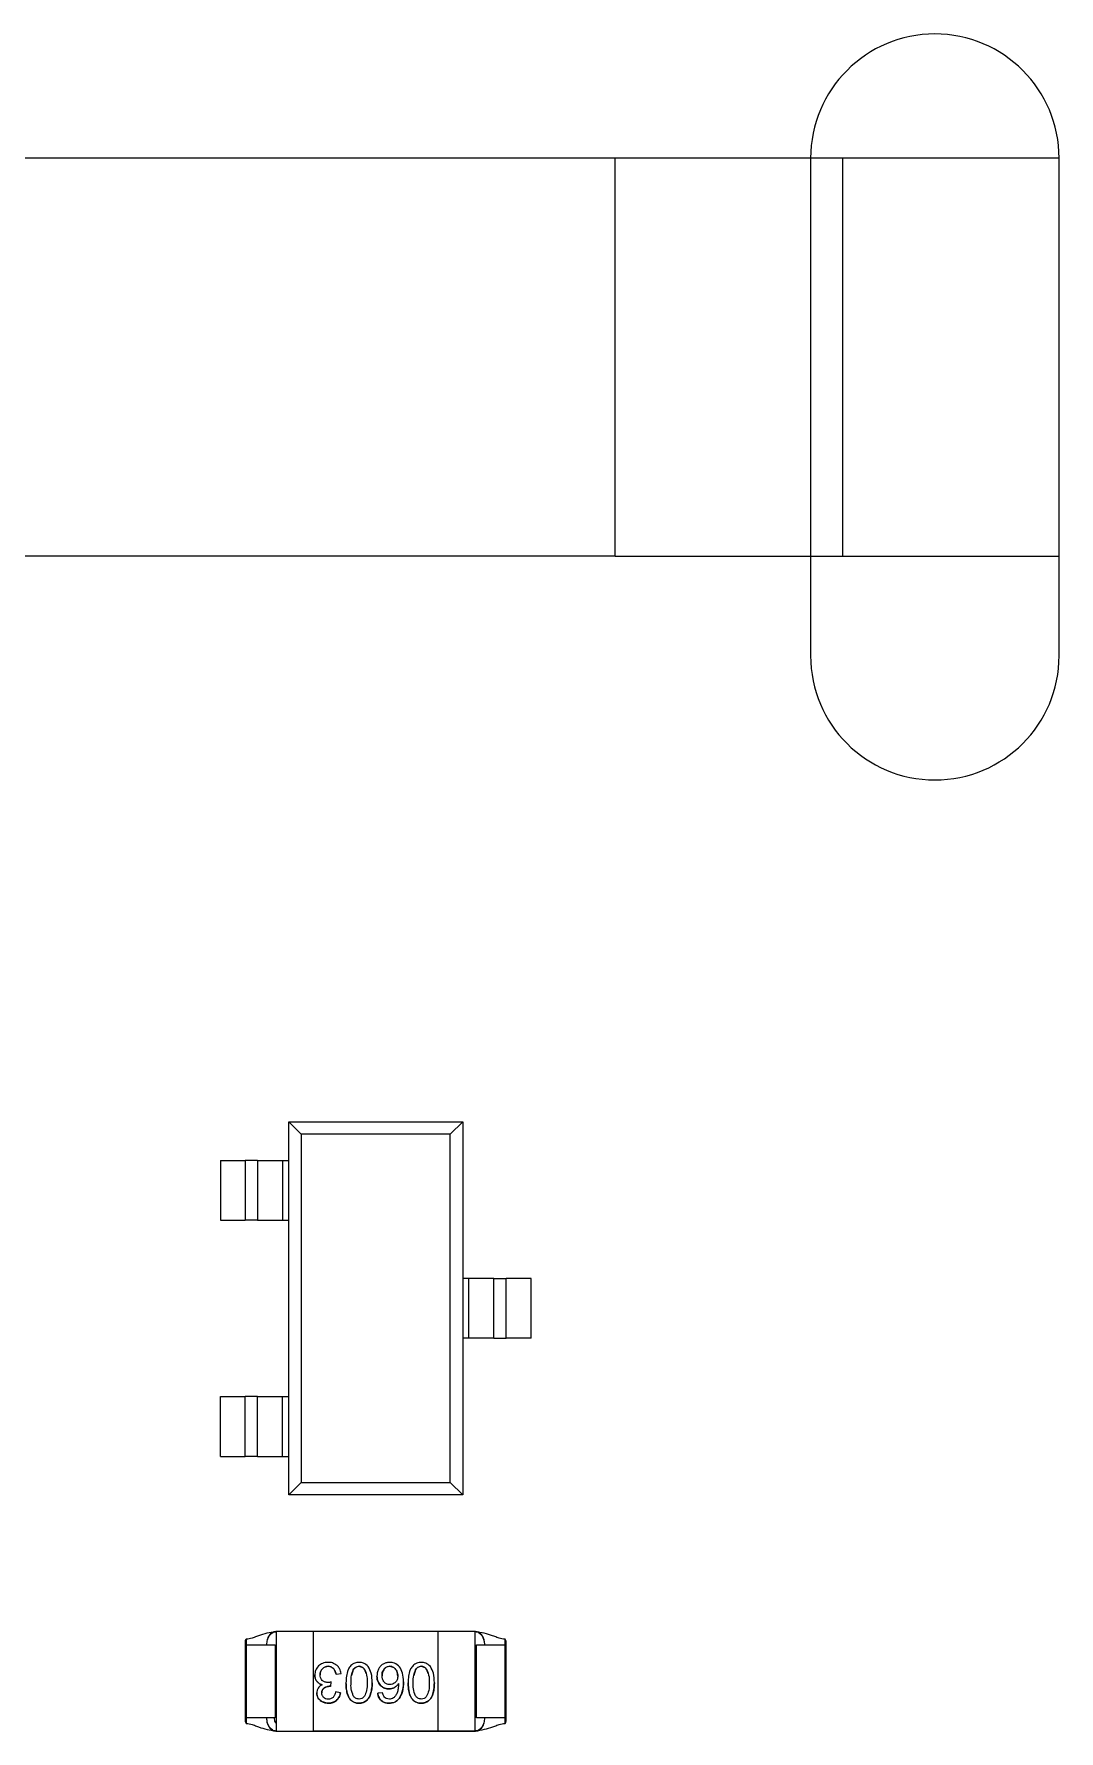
# Model space of a CAD drawing. Header units: millimetres. Extents: x 5 to 292, y 5 to 205.
# Drawn here: x 100.86 to 109.11, y 115.58 to 129.23 of the extents above; entities that cross this region are included whole.
import ezdxf

# ---------------------------------------------------------------- set-up
doc = ezdxf.new("R2010")
doc.units = ezdxf.units.MM

msp = doc.modelspace()

# ---------------------------------------------------------------- linework, layer by layer
at = {"color": 7, "linetype": 'Continuous', "lineweight": 25}
for p, q in [((105.542, 128.232), (98.465, 128.232)), ((105.542, 125.032), (105.542, 128.232)), ((107.282, 128.232), (107.115, 128.232)), ((107.115, 128.232), (107.115, 124.232)), ((107.374, 128.232), (107.282, 128.232)), ((107.374, 125.032), (107.374, 128.232)), ((109.115, 124.232), (109.115, 128.232)), ((105.542, 125.032), (98.465, 125.032)), ((102.915, 117.482), (102.915, 120.482)), ((102.915, 120.482), (103.015, 120.382)), ((102.915, 120.482), (104.315, 120.482)), ((104.315, 120.482), (104.215, 120.382)), ((104.315, 120.482), (104.315, 117.482)), ((103.015, 120.382), (103.015, 117.582)), ((104.215, 120.382), (103.015, 120.382)), ((104.215, 117.582), (104.215, 120.382)), ((102.365, 120.172), (102.365, 119.692)), ((102.365, 120.172), (102.565, 120.172)), ((102.565, 120.172), (102.565, 119.692)), ((102.665, 120.172), (102.565, 120.172)), ((102.665, 120.172), (102.665, 119.692)), ((102.665, 120.172), (102.865, 120.172)), ((102.865, 120.172), (102.865, 119.692)), ((102.865, 120.172), (102.915, 120.172)), ((102.365, 119.692), (102.565, 119.692)), ((102.665, 119.692), (102.565, 119.692)), ((102.665, 119.692), (102.865, 119.692)), ((102.865, 119.692), (102.915, 119.692)), ((104.365, 119.222), (104.315, 119.222)), ((104.365, 118.742), (104.365, 119.222)), ((104.565, 119.222), (104.365, 119.222)), ((104.565, 118.742), (104.565, 119.222)), ((104.565, 119.222), (104.665, 119.222)), ((104.665, 118.742), (104.665, 119.222)), ((104.865, 119.222), (104.665, 119.222)), ((104.865, 118.742), (104.865, 119.222)), ((104.365, 118.742), (104.315, 118.742)), ((104.565, 118.742), (104.365, 118.742)), ((104.565, 118.742), (104.665, 118.742)), ((104.865, 118.742), (104.665, 118.742)), ((102.365, 117.792), (102.365, 118.272)), ((102.365, 118.272), (102.565, 118.272)), ((102.565, 117.792), (102.565, 118.272)), ((102.665, 118.272), (102.565, 118.272)), ((102.665, 117.792), (102.665, 118.272)), ((102.665, 118.272), (102.865, 118.272)), ((102.865, 117.792), (102.865, 118.272)), ((102.865, 118.272), (102.915, 118.272)), ((102.365, 117.792), (102.565, 117.792)), ((102.665, 117.792), (102.565, 117.792)), ((102.665, 117.792), (102.865, 117.792)), ((102.865, 117.792), (102.915, 117.792)), ((103.015, 117.582), (102.915, 117.482)), ((103.015, 117.582), (104.215, 117.582)), ((104.315, 117.482), (104.215, 117.582)), ((104.315, 117.482), (102.915, 117.482)), ((102.802, 116.376), (102.801, 116.381)), ((103.115, 116.382), (102.815, 116.382)), ((102.815, 116.382), (102.815, 115.582)), ((103.115, 115.582), (103.115, 116.382)), ((104.115, 116.382), (103.115, 116.382)), ((104.115, 116.382), (104.115, 115.582)), ((104.415, 116.382), (104.115, 116.382)), ((104.415, 115.582), (104.415, 116.382)), ((104.428, 116.381), (104.428, 116.376)), ((102.565, 116.276), (102.565, 115.688)), ((102.575, 115.688), (102.575, 116.276)), ((102.736, 116.276), (102.739, 116.276)), ((102.805, 116.276), (102.805, 115.688)), ((104.425, 115.688), (104.425, 116.276)), ((104.49, 116.276), (104.493, 116.276)), ((104.655, 116.276), (104.655, 115.688)), ((104.665, 115.688), (104.665, 116.276)), ((103.296, 116.039), (103.336, 116.045)), ((103.435, 116.076), (103.421, 116.03)), ((103.537, 116.045), (103.527, 116.076)), ((103.936, 116.076), (103.922, 116.03)), ((104.038, 116.045), (104.027, 116.076)), ((103.253, 115.942), (103.257, 115.977)), ((103.332, 115.89), (103.292, 115.897)), ((103.67, 115.889), (103.631, 115.886)), ((102.739, 115.688), (102.736, 115.688)), ((104.493, 115.688), (104.49, 115.688)), ((102.81, 115.582), (102.815, 115.582)), ((102.815, 115.582), (103.115, 115.582)), ((102.815, 115.582), (103.115, 115.582)), ((102.815, 115.582), (102.815, 115.582)), ((103.115, 115.582), (103.115, 115.582)), ((103.115, 115.582), (104.115, 115.582)), ((104.115, 115.582), (103.115, 115.582)), ((104.115, 115.582), (104.415, 115.582)), ((104.115, 115.582), (104.115, 115.582)), ((104.415, 115.582), (104.115, 115.582)), ((104.415, 115.582), (104.419, 115.582)), ((104.415, 115.582), (104.415, 115.582))]:
    msp.add_line(p, q, dxfattribs=at)
at = {"color": 7, "linetype": 'Continuous', "lineweight": 25, "flags": 128}
for points in [[(107.374, 128.232), (107.24, 128.232), (107.071, 128.232), (106.869, 128.232), (106.639, 128.232), (106.385, 128.232), (106.114, 128.232), (105.831, 128.232), (105.542, 128.232)], [(106.978, 128.232), (106.802, 128.232), (106.584, 128.232), (106.343, 128.232), (106.086, 128.232), (105.817, 128.232), (105.542, 128.232)], [(109.115, 128.232), (108.825, 128.232), (108.542, 128.232), (108.271, 128.232), (108.018, 128.232), (107.788, 128.232), (107.586, 128.232), (107.416, 128.232), (107.282, 128.232)], [(109.115, 128.232), (108.84, 128.232), (108.571, 128.232), (108.313, 128.232), (108.073, 128.232), (107.854, 128.232), (107.663, 128.232), (107.501, 128.232), (107.374, 128.232)], [(105.542, 125.032), (105.831, 125.032), (106.114, 125.032), (106.385, 125.032), (106.639, 125.032), (106.869, 125.032), (107.071, 125.032), (107.24, 125.032), (107.374, 125.032)], [(107.374, 125.032), (107.501, 125.032), (107.663, 125.032), (107.854, 125.032), (108.073, 125.032), (108.313, 125.032), (108.571, 125.032), (108.84, 125.032), (109.115, 125.032)]]:
    msp.add_lwpolyline(points, dxfattribs=at)
at = {"color": 7, "linetype": 'Continuous', "lineweight": 25}
for centre, start, end in [((108.115, 128.232), 0, 180), ((108.115, 124.232), 180, 0)]:
    msp.add_arc(centre, 1, start, end, dxfattribs=at)
for points, knots in [([(102.575, 116.321), (102.574, 116.321), (102.573, 116.321), (102.571, 116.32), (102.569, 116.318), (102.566, 116.312), (102.564, 116.298), (102.565, 116.285), (102.565, 116.276)], [0, 0, 0, 0, 0.039855, 0.08062, 0.125646, 0.17746, 0.476958, 1, 1, 1, 1]), ([(102.81, 116.382), (102.763, 116.374), (102.704, 116.363), (102.643, 116.338), (102.612, 116.326), (102.59, 116.323), (102.575, 116.321)], [0, 0, 0, 0, 0.583174, 0.729951, 0.812889, 1, 1, 1, 1]), ([(102.575, 116.276), (102.575, 116.284), (102.575, 116.3), (102.575, 116.314), (102.575, 116.321)], [0, 0, 0, 0, 0.49999, 1, 1, 1, 1]), ([(102.81, 116.382), (102.801, 116.381), (102.786, 116.379), (102.769, 116.366), (102.757, 116.352), (102.747, 116.335), (102.738, 116.31), (102.737, 116.29), (102.736, 116.276)], [0, 0, 0, 0, 0.239461, 0.368438, 0.499927, 0.631626, 0.760547, 1, 1, 1, 1]), ([(102.739, 116.276), (102.74, 116.29), (102.741, 116.31), (102.751, 116.335), (102.761, 116.352), (102.773, 116.366), (102.79, 116.379), (102.805, 116.381), (102.815, 116.382)], [0, 0, 0, 0, 0.239453, 0.368374, 0.500073, 0.631562, 0.760539, 1, 1, 1, 1]), ([(102.815, 116.382), (102.814, 116.382), (102.812, 116.382), (102.811, 116.382), (102.81, 116.382)], [0, 0, 0, 0, 0.56, 1, 1, 1, 1]), ([(104.415, 116.382), (104.425, 116.381), (104.448, 116.377), (104.473, 116.348), (104.488, 116.312), (104.489, 116.288), (104.49, 116.276)], [0, 0, 0, 0, 0.270263, 0.562341, 0.78969, 1, 1, 1, 1]), ([(104.419, 116.382), (104.418, 116.382), (104.417, 116.382), (104.415, 116.382), (104.415, 116.382)], [0, 0, 0, 0, 0.56, 1, 1, 1, 1]), ([(104.493, 116.276), (104.492, 116.291), (104.489, 116.323), (104.469, 116.358), (104.444, 116.379), (104.427, 116.381), (104.419, 116.382)], [0, 0, 0, 0, 0.270191, 0.562378, 0.789736, 1, 1, 1, 1]), ([(104.654, 116.321), (104.639, 116.323), (104.617, 116.326), (104.585, 116.338), (104.524, 116.363), (104.466, 116.374), (104.419, 116.382)], [0, 0, 0, 0, 0.1897086, 0.2731531, 0.421313, 1, 1, 1, 1]), ([(104.655, 116.321), (104.655, 116.314), (104.655, 116.3), (104.655, 116.284), (104.655, 116.276)], [0, 0, 0, 0, 0.50001, 1, 1, 1, 1]), ([(104.665, 116.276), (104.665, 116.282), (104.665, 116.292), (104.664, 116.305), (104.662, 116.314), (104.659, 116.319), (104.656, 116.321), (104.655, 116.321), (104.655, 116.321)], [0, 0, 0, 0, 0.367392, 0.580228, 0.833727, 0.922723, 0.961906, 1, 1, 1, 1]), ([(102.575, 116.276), (102.59, 116.276), (102.619, 116.276), (102.662, 116.276), (102.702, 116.276), (102.724, 116.276), (102.736, 116.276)], [0, 0, 0, 0, 0.249877, 0.499926, 0.750009, 1, 1, 1, 1]), ([(102.739, 116.276), (102.749, 116.276), (102.768, 116.276), (102.788, 116.276), (102.802, 116.276), (102.804, 116.276), (102.805, 116.276)], [0, 0, 0, 0, 0.249991, 0.500075, 0.750123, 1, 1, 1, 1]), ([(104.425, 116.276), (104.425, 116.276), (104.427, 116.276), (104.441, 116.276), (104.461, 116.276), (104.481, 116.276), (104.49, 116.276)], [0, 0, 0, 0, 0.249877, 0.499926, 0.750009, 1, 1, 1, 1]), ([(104.493, 116.276), (104.505, 116.276), (104.527, 116.276), (104.567, 116.276), (104.61, 116.276), (104.64, 116.276), (104.654, 116.276)], [0, 0, 0, 0, 0.249991, 0.500074, 0.750123, 1, 1, 1, 1]), ([(103.155, 116.106), (103.145, 116.094), (103.128, 116.074), (103.126, 116.046), (103.125, 116.035)], [0, 0, 0, 0, 0.5574844, 1, 1, 1, 1]), ([(103.125, 116.035), (103.125, 116.024), (103.126, 116.005), (103.136, 115.99), (103.14, 115.983)], [0, 0, 0, 0, 0.5590375, 1, 1, 1, 1]), ([(103.14, 115.983), (103.135, 115.992), (103.126, 116.008), (103.125, 116.026), (103.125, 116.035)], [0, 0, 0, 0, 0.5577793, 1, 1, 1, 1]), ([(103.233, 116.135), (103.217, 116.134), (103.188, 116.132), (103.165, 116.114), (103.155, 116.106)], [0, 0, 0, 0, 0.558278, 1, 1, 1, 1]), ([(103.167, 116.035), (103.168, 116.045), (103.169, 116.063), (103.181, 116.077), (103.186, 116.083)], [0, 0, 0, 0, 0.557873, 1, 1, 1, 1]), ([(103.186, 116.083), (103.18, 116.075), (103.168, 116.061), (103.167, 116.043), (103.167, 116.035)], [0, 0, 0, 0, 0.557365, 1, 1, 1, 1]), ([(103.184, 115.99), (103.179, 115.998), (103.168, 116.011), (103.167, 116.028), (103.167, 116.035)], [0, 0, 0, 0, 0.557128, 1, 1, 1, 1]), ([(103.186, 116.083), (103.194, 116.09), (103.207, 116.101), (103.225, 116.102), (103.233, 116.103)], [0, 0, 0, 0, 0.557451, 1, 1, 1, 1]), ([(103.233, 116.103), (103.223, 116.102), (103.205, 116.1), (103.192, 116.088), (103.186, 116.083)], [0, 0, 0, 0, 0.5577085, 1, 1, 1, 1]), ([(103.304, 116.11), (103.292, 116.118), (103.27, 116.133), (103.245, 116.135), (103.233, 116.135)], [0, 0, 0, 0, 0.557387, 1, 1, 1, 1]), ([(103.233, 116.103), (103.241, 116.102), (103.256, 116.101), (103.268, 116.092), (103.273, 116.088)], [0, 0, 0, 0, 0.558206, 1, 1, 1, 1]), ([(103.273, 116.088), (103.266, 116.093), (103.254, 116.101), (103.239, 116.102), (103.233, 116.103)], [0, 0, 0, 0, 0.5576151, 1, 1, 1, 1]), ([(103.273, 116.088), (103.279, 116.08), (103.29, 116.065), (103.294, 116.047), (103.296, 116.039)], [0, 0, 0, 0, 0.557257, 1, 1, 1, 1]), ([(103.296, 116.039), (103.294, 116.049), (103.29, 116.067), (103.278, 116.082), (103.273, 116.088)], [0, 0, 0, 0, 0.5599579, 1, 1, 1, 1]), ([(103.336, 116.045), (103.333, 116.059), (103.328, 116.083), (103.311, 116.102), (103.304, 116.11)], [0, 0, 0, 0, 0.558222, 1, 1, 1, 1]), ([(103.388, 116.062), (103.384, 116.045), (103.376, 116.015), (103.376, 115.984), (103.376, 115.971)], [0, 0, 0, 0, 0.559331, 1, 1, 1, 1]), ([(103.422, 116.116), (103.414, 116.107), (103.399, 116.092), (103.391, 116.071), (103.388, 116.062)], [0, 0, 0, 0, 0.558322, 1, 1, 1, 1]), ([(103.417, 115.971), (103.416, 115.991), (103.416, 116.028), (103.429, 116.061), (103.435, 116.076)], [0, 0, 0, 0, 0.560913, 1, 1, 1, 1]), ([(103.481, 116.135), (103.469, 116.134), (103.448, 116.133), (103.43, 116.121), (103.422, 116.116)], [0, 0, 0, 0, 0.558877, 1, 1, 1, 1]), ([(103.435, 116.076), (103.442, 116.084), (103.454, 116.099), (103.473, 116.101), (103.481, 116.103)], [0, 0, 0, 0, 0.5578609, 1, 1, 1, 1]), ([(103.481, 116.103), (103.471, 116.101), (103.452, 116.098), (103.44, 116.083), (103.435, 116.076)], [0, 0, 0, 0, 0.554884, 1, 1, 1, 1]), ([(103.554, 116.102), (103.543, 116.113), (103.522, 116.132), (103.494, 116.134), (103.481, 116.135)], [0, 0, 0, 0, 0.55614, 1, 1, 1, 1]), ([(103.481, 116.103), (103.491, 116.101), (103.51, 116.098), (103.522, 116.083), (103.527, 116.076)], [0, 0, 0, 0, 0.5549298, 1, 1, 1, 1]), ([(103.527, 116.076), (103.52, 116.084), (103.508, 116.099), (103.489, 116.101), (103.481, 116.103)], [0, 0, 0, 0, 0.557844, 1, 1, 1, 1]), ([(103.527, 116.076), (103.534, 116.057), (103.547, 116.023), (103.546, 115.987), (103.545, 115.971)], [0, 0, 0, 0, 0.557129, 1, 1, 1, 1]), ([(103.586, 115.971), (103.586, 115.997), (103.585, 116.043), (103.564, 116.084), (103.554, 116.102)], [0, 0, 0, 0, 0.560387, 1, 1, 1, 1]), ([(103.638, 116.081), (103.634, 116.071), (103.627, 116.053), (103.626, 116.034), (103.625, 116.025)], [0, 0, 0, 0, 0.5591236, 1, 1, 1, 1]), ([(103.625, 116.025), (103.627, 116.009), (103.629, 115.982), (103.646, 115.96), (103.653, 115.95)], [0, 0, 0, 0, 0.558464, 1, 1, 1, 1]), ([(103.653, 115.95), (103.644, 115.962), (103.627, 115.985), (103.626, 116.013), (103.625, 116.025)], [0, 0, 0, 0, 0.557071, 1, 1, 1, 1]), ([(103.674, 116.121), (103.666, 116.115), (103.651, 116.104), (103.642, 116.088), (103.638, 116.081)], [0, 0, 0, 0, 0.5585959, 1, 1, 1, 1]), ([(103.666, 116.027), (103.666, 116.039), (103.667, 116.059), (103.679, 116.075), (103.684, 116.082)], [0, 0, 0, 0, 0.559132, 1, 1, 1, 1]), ([(103.684, 116.082), (103.678, 116.073), (103.667, 116.056), (103.666, 116.036), (103.666, 116.027)], [0, 0, 0, 0, 0.556906, 1, 1, 1, 1]), ([(103.684, 115.975), (103.678, 115.984), (103.667, 116), (103.666, 116.019), (103.666, 116.027)], [0, 0, 0, 0, 0.556751, 1, 1, 1, 1]), ([(103.726, 116.135), (103.716, 116.134), (103.698, 116.133), (103.681, 116.125), (103.674, 116.121)], [0, 0, 0, 0, 0.559085, 1, 1, 1, 1]), ([(103.684, 116.082), (103.691, 116.089), (103.703, 116.1), (103.72, 116.102), (103.727, 116.103)], [0, 0, 0, 0, 0.557723, 1, 1, 1, 1]), ([(103.727, 116.103), (103.718, 116.101), (103.701, 116.099), (103.689, 116.088), (103.684, 116.082)], [0, 0, 0, 0, 0.556707, 1, 1, 1, 1]), ([(103.807, 116.099), (103.794, 116.111), (103.771, 116.132), (103.74, 116.134), (103.726, 116.135)], [0, 0, 0, 0, 0.556855, 1, 1, 1, 1]), ([(103.727, 116.103), (103.733, 116.102), (103.745, 116.101), (103.755, 116.095), (103.76, 116.093)], [0, 0, 0, 0, 0.5586376, 1, 1, 1, 1]), ([(103.76, 116.093), (103.754, 116.096), (103.744, 116.101), (103.732, 116.102), (103.727, 116.103)], [0, 0, 0, 0, 0.559004, 1, 1, 1, 1]), ([(103.76, 116.093), (103.765, 116.088), (103.775, 116.081), (103.781, 116.069), (103.784, 116.064)], [0, 0, 0, 0, 0.558451, 1, 1, 1, 1]), ([(103.784, 116.064), (103.78, 116.071), (103.774, 116.082), (103.764, 116.089), (103.76, 116.093)], [0, 0, 0, 0, 0.5590586, 1, 1, 1, 1]), ([(103.793, 116.025), (103.792, 116.015), (103.79, 115.996), (103.779, 115.981), (103.774, 115.975)], [0, 0, 0, 0, 0.558512, 1, 1, 1, 1]), ([(103.784, 116.064), (103.787, 116.057), (103.792, 116.045), (103.792, 116.031), (103.793, 116.025)], [0, 0, 0, 0, 0.559307, 1, 1, 1, 1]), ([(103.793, 116.025), (103.792, 116.033), (103.791, 116.046), (103.786, 116.059), (103.784, 116.064)], [0, 0, 0, 0, 0.559284, 1, 1, 1, 1]), ([(103.838, 115.979), (103.838, 116.003), (103.837, 116.046), (103.816, 116.083), (103.807, 116.099)], [0, 0, 0, 0, 0.560405, 1, 1, 1, 1]), ([(103.888, 116.062), (103.884, 116.045), (103.877, 116.015), (103.877, 115.984), (103.876, 115.971)], [0, 0, 0, 0, 0.559331, 1, 1, 1, 1]), ([(103.923, 116.116), (103.914, 116.107), (103.899, 116.092), (103.891, 116.071), (103.888, 116.062)], [0, 0, 0, 0, 0.558322, 1, 1, 1, 1]), ([(103.917, 115.971), (103.917, 115.991), (103.916, 116.028), (103.93, 116.061), (103.936, 116.076)], [0, 0, 0, 0, 0.560913, 1, 1, 1, 1]), ([(103.981, 116.135), (103.97, 116.134), (103.948, 116.133), (103.931, 116.121), (103.923, 116.116)], [0, 0, 0, 0, 0.558877, 1, 1, 1, 1]), ([(103.936, 116.076), (103.942, 116.084), (103.955, 116.099), (103.973, 116.101), (103.981, 116.103)], [0, 0, 0, 0, 0.557861, 1, 1, 1, 1]), ([(103.981, 116.103), (103.971, 116.101), (103.952, 116.098), (103.941, 116.083), (103.936, 116.076)], [0, 0, 0, 0, 0.554884, 1, 1, 1, 1]), ([(104.055, 116.102), (104.043, 116.113), (104.022, 116.132), (103.994, 116.134), (103.981, 116.135)], [0, 0, 0, 0, 0.55614, 1, 1, 1, 1]), ([(103.981, 116.103), (103.992, 116.101), (104.01, 116.098), (104.022, 116.083), (104.027, 116.076)], [0, 0, 0, 0, 0.55493, 1, 1, 1, 1]), ([(104.027, 116.076), (104.021, 116.084), (104.008, 116.099), (103.99, 116.101), (103.981, 116.103)], [0, 0, 0, 0, 0.557844, 1, 1, 1, 1]), ([(104.027, 116.076), (104.034, 116.057), (104.047, 116.023), (104.046, 115.987), (104.046, 115.971)], [0, 0, 0, 0, 0.5571287, 1, 1, 1, 1]), ([(104.087, 115.971), (104.086, 115.997), (104.086, 116.043), (104.064, 116.084), (104.055, 116.102)], [0, 0, 0, 0, 0.560387, 1, 1, 1, 1]), ([(103.14, 115.983), (103.147, 115.975), (103.16, 115.962), (103.177, 115.957), (103.185, 115.955)], [0, 0, 0, 0, 0.557694, 1, 1, 1, 1]), ([(103.185, 115.955), (103.175, 115.958), (103.158, 115.964), (103.146, 115.977), (103.14, 115.983)], [0, 0, 0, 0, 0.558645, 1, 1, 1, 1]), ([(103.152, 115.928), (103.148, 115.921), (103.142, 115.909), (103.141, 115.896), (103.14, 115.89)], [0, 0, 0, 0, 0.55868, 1, 1, 1, 1]), ([(103.14, 115.89), (103.141, 115.882), (103.142, 115.867), (103.149, 115.854), (103.152, 115.848)], [0, 0, 0, 0, 0.5588086, 1, 1, 1, 1]), ([(103.152, 115.848), (103.148, 115.856), (103.142, 115.869), (103.141, 115.883), (103.14, 115.89)], [0, 0, 0, 0, 0.558988, 1, 1, 1, 1]), ([(103.185, 115.955), (103.178, 115.951), (103.165, 115.945), (103.156, 115.933), (103.152, 115.928)], [0, 0, 0, 0, 0.559253, 1, 1, 1, 1]), ([(103.181, 115.889), (103.182, 115.898), (103.183, 115.914), (103.196, 115.925), (103.201, 115.93)], [0, 0, 0, 0, 0.557306, 1, 1, 1, 1]), ([(103.201, 115.93), (103.195, 115.924), (103.183, 115.912), (103.182, 115.896), (103.181, 115.889)], [0, 0, 0, 0, 0.554781, 1, 1, 1, 1]), ([(103.196, 115.853), (103.191, 115.859), (103.182, 115.87), (103.181, 115.883), (103.181, 115.889)], [0, 0, 0, 0, 0.557163, 1, 1, 1, 1]), ([(103.23, 115.973), (103.22, 115.974), (103.203, 115.975), (103.19, 115.986), (103.184, 115.99)], [0, 0, 0, 0, 0.55812, 1, 1, 1, 1]), ([(103.201, 115.93), (103.209, 115.934), (103.224, 115.942), (103.24, 115.942), (103.247, 115.943)], [0, 0, 0, 0, 0.558613, 1, 1, 1, 1]), ([(103.247, 115.943), (103.238, 115.942), (103.222, 115.941), (103.207, 115.933), (103.201, 115.93)], [0, 0, 0, 0, 0.558865, 1, 1, 1, 1]), ([(103.257, 115.977), (103.252, 115.976), (103.243, 115.974), (103.234, 115.973), (103.23, 115.973)], [0, 0, 0, 0, 0.559977, 1, 1, 1, 1]), ([(103.247, 115.943), (103.248, 115.943), (103.25, 115.943), (103.252, 115.943), (103.253, 115.942)], [0, 0, 0, 0, 0.559919, 1, 1, 1, 1]), ([(103.292, 115.897), (103.29, 115.888), (103.287, 115.872), (103.277, 115.859), (103.272, 115.853)], [0, 0, 0, 0, 0.559565, 1, 1, 1, 1]), ([(103.299, 115.828), (103.308, 115.838), (103.324, 115.856), (103.329, 115.879), (103.332, 115.89)], [0, 0, 0, 0, 0.557511, 1, 1, 1, 1]), ([(103.332, 115.89), (103.328, 115.877), (103.322, 115.853), (103.306, 115.836), (103.299, 115.828)], [0, 0, 0, 0, 0.558943, 1, 1, 1, 1]), ([(103.376, 115.971), (103.376, 115.956), (103.376, 115.931), (103.381, 115.906), (103.383, 115.895)], [0, 0, 0, 0, 0.560005, 1, 1, 1, 1]), ([(103.383, 115.895), (103.381, 115.909), (103.376, 115.934), (103.376, 115.96), (103.376, 115.971)], [0, 0, 0, 0, 0.559581, 1, 1, 1, 1]), ([(103.383, 115.895), (103.386, 115.885), (103.391, 115.869), (103.399, 115.853), (103.403, 115.847)], [0, 0, 0, 0, 0.559794, 1, 1, 1, 1]), ([(103.403, 115.847), (103.398, 115.855), (103.39, 115.87), (103.385, 115.887), (103.383, 115.895)], [0, 0, 0, 0, 0.55945, 1, 1, 1, 1]), ([(103.435, 115.865), (103.428, 115.884), (103.415, 115.918), (103.416, 115.955), (103.417, 115.971)], [0, 0, 0, 0, 0.557111, 1, 1, 1, 1]), ([(103.545, 115.971), (103.546, 115.95), (103.546, 115.912), (103.531, 115.877), (103.525, 115.862)], [0, 0, 0, 0, 0.5607449, 1, 1, 1, 1]), ([(103.574, 115.879), (103.578, 115.896), (103.586, 115.926), (103.586, 115.957), (103.586, 115.971)], [0, 0, 0, 0, 0.559316, 1, 1, 1, 1]), ([(103.586, 115.971), (103.586, 115.953), (103.585, 115.922), (103.578, 115.892), (103.574, 115.879)], [0, 0, 0, 0, 0.559971, 1, 1, 1, 1]), ([(103.653, 115.95), (103.664, 115.941), (103.684, 115.924), (103.709, 115.922), (103.72, 115.921)], [0, 0, 0, 0, 0.557548, 1, 1, 1, 1]), ([(103.72, 115.921), (103.706, 115.922), (103.681, 115.925), (103.662, 115.942), (103.653, 115.95)], [0, 0, 0, 0, 0.5573403, 1, 1, 1, 1]), ([(103.685, 115.856), (103.681, 115.861), (103.674, 115.872), (103.672, 115.884), (103.67, 115.889)], [0, 0, 0, 0, 0.558129, 1, 1, 1, 1]), ([(103.728, 115.956), (103.719, 115.957), (103.702, 115.958), (103.689, 115.97), (103.684, 115.975)], [0, 0, 0, 0, 0.557532, 1, 1, 1, 1]), ([(103.72, 115.921), (103.729, 115.921), (103.744, 115.922), (103.758, 115.929), (103.764, 115.931)], [0, 0, 0, 0, 0.559124, 1, 1, 1, 1]), ([(103.764, 115.931), (103.756, 115.928), (103.742, 115.922), (103.727, 115.921), (103.72, 115.921)], [0, 0, 0, 0, 0.559211, 1, 1, 1, 1]), ([(103.774, 115.975), (103.766, 115.969), (103.753, 115.958), (103.736, 115.956), (103.728, 115.956)], [0, 0, 0, 0, 0.557502, 1, 1, 1, 1]), ([(103.787, 115.889), (103.783, 115.881), (103.776, 115.865), (103.764, 115.854), (103.758, 115.849)], [0, 0, 0, 0, 0.559371, 1, 1, 1, 1]), ([(103.764, 115.931), (103.771, 115.936), (103.785, 115.945), (103.795, 115.958), (103.799, 115.964)], [0, 0, 0, 0, 0.558753, 1, 1, 1, 1]), ([(103.799, 115.964), (103.793, 115.956), (103.784, 115.943), (103.77, 115.935), (103.764, 115.931)], [0, 0, 0, 0, 0.559248, 1, 1, 1, 1]), ([(103.799, 115.964), (103.798, 115.949), (103.798, 115.924), (103.791, 115.9), (103.787, 115.889)], [0, 0, 0, 0, 0.560059, 1, 1, 1, 1]), ([(103.804, 115.843), (103.816, 115.867), (103.838, 115.91), (103.838, 115.958), (103.838, 115.979)], [0, 0, 0, 0, 0.556607, 1, 1, 1, 1]), ([(103.838, 115.979), (103.838, 115.952), (103.837, 115.904), (103.814, 115.862), (103.804, 115.843)], [0, 0, 0, 0, 0.560298, 1, 1, 1, 1]), ([(103.876, 115.971), (103.877, 115.956), (103.877, 115.931), (103.882, 115.906), (103.884, 115.895)], [0, 0, 0, 0, 0.560005, 1, 1, 1, 1]), ([(103.884, 115.895), (103.881, 115.909), (103.877, 115.934), (103.877, 115.96), (103.876, 115.971)], [0, 0, 0, 0, 0.559581, 1, 1, 1, 1]), ([(103.884, 115.895), (103.886, 115.885), (103.891, 115.869), (103.9, 115.853), (103.904, 115.847)], [0, 0, 0, 0, 0.5597944, 1, 1, 1, 1]), ([(103.904, 115.847), (103.899, 115.855), (103.89, 115.87), (103.886, 115.887), (103.884, 115.895)], [0, 0, 0, 0, 0.5594503, 1, 1, 1, 1]), ([(103.936, 115.865), (103.929, 115.884), (103.916, 115.918), (103.917, 115.955), (103.917, 115.971)], [0, 0, 0, 0, 0.557111, 1, 1, 1, 1]), ([(104.046, 115.971), (104.046, 115.95), (104.046, 115.912), (104.032, 115.877), (104.025, 115.862)], [0, 0, 0, 0, 0.560745, 1, 1, 1, 1]), ([(104.075, 115.879), (104.079, 115.896), (104.086, 115.926), (104.086, 115.957), (104.087, 115.971)], [0, 0, 0, 0, 0.559316, 1, 1, 1, 1]), ([(104.087, 115.971), (104.086, 115.953), (104.086, 115.922), (104.078, 115.892), (104.075, 115.879)], [0, 0, 0, 0, 0.559971, 1, 1, 1, 1]), ([(103.152, 115.848), (103.157, 115.841), (103.167, 115.829), (103.18, 115.821), (103.186, 115.818)], [0, 0, 0, 0, 0.558608, 1, 1, 1, 1]), ([(103.186, 115.818), (103.179, 115.822), (103.165, 115.83), (103.156, 115.843), (103.152, 115.848)], [0, 0, 0, 0, 0.559053, 1, 1, 1, 1]), ([(103.186, 115.818), (103.195, 115.814), (103.21, 115.807), (103.227, 115.807), (103.235, 115.806)], [0, 0, 0, 0, 0.55907, 1, 1, 1, 1]), ([(103.235, 115.806), (103.225, 115.807), (103.208, 115.808), (103.193, 115.815), (103.186, 115.818)], [0, 0, 0, 0, 0.559271, 1, 1, 1, 1]), ([(103.234, 115.839), (103.226, 115.839), (103.212, 115.84), (103.201, 115.849), (103.196, 115.853)], [0, 0, 0, 0, 0.558379, 1, 1, 1, 1]), ([(103.272, 115.853), (103.266, 115.848), (103.254, 115.84), (103.24, 115.839), (103.234, 115.839)], [0, 0, 0, 0, 0.557354, 1, 1, 1, 1]), ([(103.235, 115.806), (103.248, 115.807), (103.271, 115.809), (103.29, 115.822), (103.299, 115.828)], [0, 0, 0, 0, 0.558637, 1, 1, 1, 1]), ([(103.299, 115.828), (103.288, 115.821), (103.268, 115.808), (103.245, 115.807), (103.235, 115.806)], [0, 0, 0, 0, 0.557574, 1, 1, 1, 1]), ([(103.403, 115.847), (103.408, 115.84), (103.417, 115.828), (103.43, 115.82), (103.435, 115.817)], [0, 0, 0, 0, 0.559158, 1, 1, 1, 1]), ([(103.435, 115.817), (103.428, 115.821), (103.416, 115.829), (103.407, 115.841), (103.403, 115.847)], [0, 0, 0, 0, 0.5589293, 1, 1, 1, 1]), ([(103.481, 115.839), (103.471, 115.841), (103.452, 115.844), (103.44, 115.859), (103.435, 115.865)], [0, 0, 0, 0, 0.555102, 1, 1, 1, 1]), ([(103.435, 115.817), (103.444, 115.813), (103.458, 115.807), (103.474, 115.806), (103.481, 115.806)], [0, 0, 0, 0, 0.5588132, 1, 1, 1, 1]), ([(103.481, 115.806), (103.472, 115.807), (103.456, 115.807), (103.442, 115.814), (103.435, 115.817)], [0, 0, 0, 0, 0.55941, 1, 1, 1, 1]), ([(103.525, 115.862), (103.518, 115.855), (103.507, 115.842), (103.489, 115.84), (103.481, 115.839)], [0, 0, 0, 0, 0.556637, 1, 1, 1, 1]), ([(103.481, 115.806), (103.493, 115.807), (103.514, 115.808), (103.532, 115.82), (103.539, 115.825)], [0, 0, 0, 0, 0.55887, 1, 1, 1, 1]), ([(103.539, 115.825), (103.529, 115.819), (103.511, 115.808), (103.49, 115.807), (103.481, 115.806)], [0, 0, 0, 0, 0.557591, 1, 1, 1, 1]), ([(103.539, 115.825), (103.548, 115.834), (103.563, 115.849), (103.571, 115.87), (103.574, 115.879)], [0, 0, 0, 0, 0.558315, 1, 1, 1, 1]), ([(103.574, 115.879), (103.57, 115.867), (103.562, 115.847), (103.546, 115.832), (103.539, 115.825)], [0, 0, 0, 0, 0.559357, 1, 1, 1, 1]), ([(103.631, 115.886), (103.634, 115.874), (103.638, 115.852), (103.653, 115.835), (103.66, 115.828)], [0, 0, 0, 0, 0.558728, 1, 1, 1, 1]), ([(103.66, 115.828), (103.652, 115.837), (103.637, 115.854), (103.633, 115.877), (103.631, 115.886)], [0, 0, 0, 0, 0.5573001, 1, 1, 1, 1]), ([(103.66, 115.828), (103.671, 115.82), (103.69, 115.808), (103.712, 115.807), (103.722, 115.806)], [0, 0, 0, 0, 0.557302, 1, 1, 1, 1]), ([(103.722, 115.806), (103.71, 115.807), (103.687, 115.809), (103.668, 115.822), (103.66, 115.828)], [0, 0, 0, 0, 0.558751, 1, 1, 1, 1]), ([(103.725, 115.839), (103.716, 115.84), (103.701, 115.841), (103.69, 115.851), (103.685, 115.856)], [0, 0, 0, 0, 0.55747, 1, 1, 1, 1]), ([(103.722, 115.806), (103.74, 115.808), (103.771, 115.811), (103.794, 115.833), (103.804, 115.843)], [0, 0, 0, 0, 0.557391, 1, 1, 1, 1]), ([(103.804, 115.843), (103.791, 115.831), (103.768, 115.81), (103.736, 115.807), (103.722, 115.806)], [0, 0, 0, 0, 0.556389, 1, 1, 1, 1]), ([(103.758, 115.849), (103.752, 115.846), (103.742, 115.84), (103.73, 115.839), (103.725, 115.839)], [0, 0, 0, 0, 0.558251, 1, 1, 1, 1]), ([(103.904, 115.847), (103.909, 115.84), (103.918, 115.828), (103.93, 115.82), (103.936, 115.817)], [0, 0, 0, 0, 0.559158, 1, 1, 1, 1]), ([(103.936, 115.817), (103.929, 115.821), (103.916, 115.829), (103.908, 115.841), (103.904, 115.847)], [0, 0, 0, 0, 0.5589293, 1, 1, 1, 1]), ([(103.982, 115.839), (103.972, 115.841), (103.953, 115.844), (103.941, 115.859), (103.936, 115.865)], [0, 0, 0, 0, 0.555102, 1, 1, 1, 1]), ([(103.936, 115.817), (103.944, 115.813), (103.959, 115.807), (103.975, 115.806), (103.981, 115.806)], [0, 0, 0, 0, 0.558813, 1, 1, 1, 1]), ([(103.981, 115.806), (103.973, 115.807), (103.957, 115.807), (103.942, 115.814), (103.936, 115.817)], [0, 0, 0, 0, 0.55941, 1, 1, 1, 1]), ([(103.981, 115.806), (103.993, 115.807), (104.014, 115.808), (104.032, 115.82), (104.04, 115.825)], [0, 0, 0, 0, 0.55887, 1, 1, 1, 1]), ([(104.04, 115.825), (104.03, 115.819), (104.012, 115.808), (103.991, 115.807), (103.981, 115.806)], [0, 0, 0, 0, 0.557591, 1, 1, 1, 1]), ([(104.025, 115.862), (104.019, 115.855), (104.007, 115.842), (103.99, 115.84), (103.982, 115.839)], [0, 0, 0, 0, 0.556637, 1, 1, 1, 1]), ([(104.04, 115.825), (104.048, 115.834), (104.064, 115.849), (104.071, 115.87), (104.075, 115.879)], [0, 0, 0, 0, 0.558315, 1, 1, 1, 1]), ([(104.075, 115.879), (104.07, 115.867), (104.062, 115.847), (104.047, 115.832), (104.04, 115.825)], [0, 0, 0, 0, 0.5593573, 1, 1, 1, 1]), ([(102.565, 115.688), (102.565, 115.683), (102.565, 115.673), (102.565, 115.66), (102.567, 115.651), (102.571, 115.646), (102.573, 115.644), (102.574, 115.644), (102.575, 115.644)], [0, 0, 0, 0, 0.36739, 0.580229, 0.83373, 0.922725, 0.961907, 1, 1, 1, 1]), ([(102.736, 115.688), (102.724, 115.688), (102.702, 115.688), (102.662, 115.688), (102.619, 115.688), (102.59, 115.688), (102.575, 115.688)], [0, 0, 0, 0, 0.249991, 0.500074, 0.750123, 1, 1, 1, 1]), ([(102.575, 115.644), (102.575, 115.651), (102.575, 115.665), (102.575, 115.681), (102.575, 115.688)], [0, 0, 0, 0, 0.50001, 1, 1, 1, 1]), ([(102.575, 115.644), (102.59, 115.642), (102.612, 115.639), (102.644, 115.627), (102.705, 115.601), (102.763, 115.591), (102.81, 115.582)], [0, 0, 0, 0, 0.189709, 0.273153, 0.421313, 1, 1, 1, 1]), ([(102.736, 115.688), (102.737, 115.673), (102.74, 115.642), (102.76, 115.607), (102.785, 115.586), (102.802, 115.584), (102.81, 115.582)], [0, 0, 0, 0, 0.270197, 0.562376, 0.789732, 1, 1, 1, 1]), ([(102.805, 115.688), (102.804, 115.688), (102.802, 115.688), (102.788, 115.688), (102.768, 115.688), (102.749, 115.688), (102.739, 115.688)], [0, 0, 0, 0, 0.249877, 0.499926, 0.750009, 1, 1, 1, 1]), ([(102.815, 115.582), (102.804, 115.584), (102.782, 115.588), (102.756, 115.617), (102.741, 115.653), (102.74, 115.677), (102.739, 115.688)], [0, 0, 0, 0, 0.2702664, 0.5623387, 0.7896848, 1, 1, 1, 1]), ([(102.815, 115.643), (102.812, 115.647), (102.803, 115.66), (102.801, 115.677), (102.8, 115.688)], [0, 0, 0, 0, 0.2770686, 1, 1, 1, 1]), ([(104.49, 115.688), (104.489, 115.675), (104.488, 115.655), (104.478, 115.63), (104.469, 115.613), (104.456, 115.599), (104.439, 115.586), (104.424, 115.584), (104.415, 115.582)], [0, 0, 0, 0, 0.23944, 0.368364, 0.500074, 0.631568, 0.760549, 1, 1, 1, 1]), ([(104.419, 115.582), (104.429, 115.584), (104.443, 115.586), (104.46, 115.599), (104.472, 115.613), (104.482, 115.63), (104.491, 115.655), (104.492, 115.675), (104.493, 115.688)], [0, 0, 0, 0, 0.2394513, 0.3684316, 0.4999258, 0.6316364, 0.7605602, 1, 1, 1, 1]), ([(104.419, 115.582), (104.466, 115.591), (104.525, 115.602), (104.586, 115.627), (104.617, 115.639), (104.639, 115.642), (104.654, 115.644)], [0, 0, 0, 0, 0.583174, 0.729951, 0.812889, 1, 1, 1, 1]), ([(104.49, 115.688), (104.481, 115.688), (104.461, 115.688), (104.441, 115.688), (104.427, 115.688), (104.425, 115.688), (104.425, 115.688)], [0, 0, 0, 0, 0.249991, 0.500075, 0.750123, 1, 1, 1, 1]), ([(104.654, 115.688), (104.64, 115.688), (104.61, 115.688), (104.567, 115.688), (104.527, 115.688), (104.505, 115.688), (104.493, 115.688)], [0, 0, 0, 0, 0.249877, 0.499926, 0.750009, 1, 1, 1, 1]), ([(104.655, 115.688), (104.655, 115.681), (104.655, 115.665), (104.655, 115.651), (104.655, 115.644)], [0, 0, 0, 0, 0.49999, 1, 1, 1, 1]), ([(104.655, 115.644), (104.655, 115.644), (104.656, 115.644), (104.658, 115.645), (104.66, 115.647), (104.663, 115.652), (104.665, 115.667), (104.665, 115.68), (104.665, 115.688)], [0, 0, 0, 0, 0.039858, 0.080626, 0.125652, 0.177466, 0.47696, 1, 1, 1, 1]), ([(102.81, 115.582), (102.811, 115.582), (102.812, 115.582), (102.814, 115.582), (102.815, 115.582)], [0, 0, 0, 0, 0.5599995, 1, 1, 1, 1]), ([(104.415, 115.582), (104.415, 115.582), (104.417, 115.582), (104.419, 115.582), (104.419, 115.582)], [0, 0, 0, 0, 0.56, 1, 1, 1, 1])]:
    msp.add_open_spline(points, degree=3, knots=knots, dxfattribs=at)
for points in [[(102.575, 116.276), (102.573, 116.276), (102.571, 116.276), (102.567, 116.276), (102.565, 116.276), (102.565, 116.276), (102.565, 116.276)], [(104.665, 116.276), (104.664, 116.276), (104.664, 116.276), (104.662, 116.276), (104.659, 116.276), (104.656, 116.276), (104.655, 116.276)], [(102.565, 115.688), (102.565, 115.688), (102.565, 115.688), (102.567, 115.688), (102.571, 115.688), (102.573, 115.688), (102.575, 115.688)], [(104.655, 115.688), (104.656, 115.688), (104.659, 115.688), (104.662, 115.688), (104.664, 115.688), (104.664, 115.688), (104.665, 115.688)]]:
    msp.add_open_spline(points, degree=3, dxfattribs=at)

doc.saveas('drawing.dxf')
